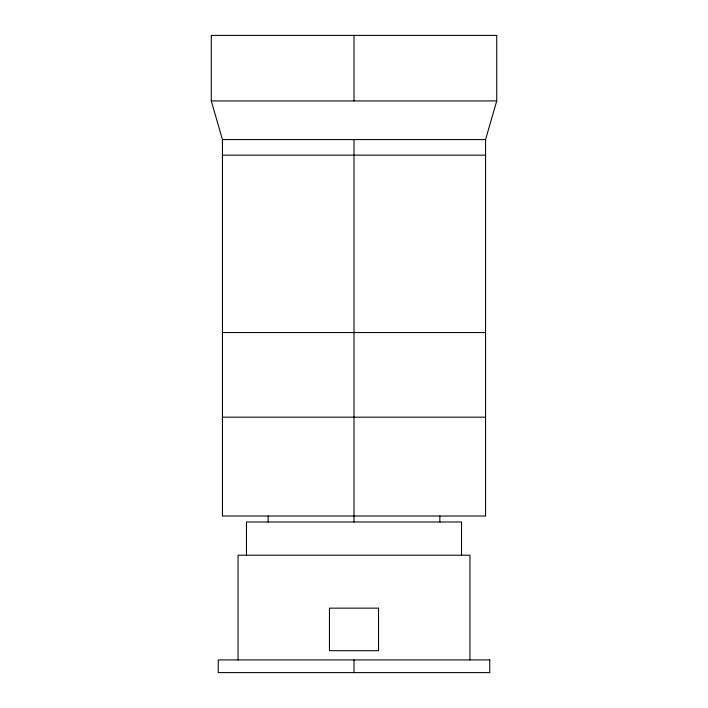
<?xml version="1.0" encoding="UTF-8"?>
<svg xmlns="http://www.w3.org/2000/svg" width="708" height="708" viewBox="0 0 708 708"><rect width="100%" height="100%" fill="white"/><g stroke="black" fill="none" stroke-linecap="round" stroke-linejoin="round"><path stroke-width="1.06" d="M485.555 139.582L496.733 100.934L496.733 35.4L211.267 35.4L211.267 100.934L222.445 139.582L222.445 516.017L485.555 516.017L485.555 139.582L222.445 139.582M211.267 100.934L496.733 100.934M222.445 155.149L485.555 155.149M222.445 332.548L485.555 332.548M222.445 417.18L485.555 417.18M469.944 659.927L469.944 555.205L238.056 555.205L238.056 659.927M461.528 555.205L461.528 521.991L246.472 521.991L246.472 555.205M439.854 516.017L439.854 521.991M354 35.4L354 100.934M354 139.582L354 521.991M354 659.927L354 672.6M268.146 516.017L268.146 521.991M378.532 608.154L329.468 608.154L329.468 650.696L378.532 650.696L378.532 608.154M489.768 659.927L218.232 659.927L218.232 672.6L489.768 672.6L489.768 659.927"/></g></svg>
